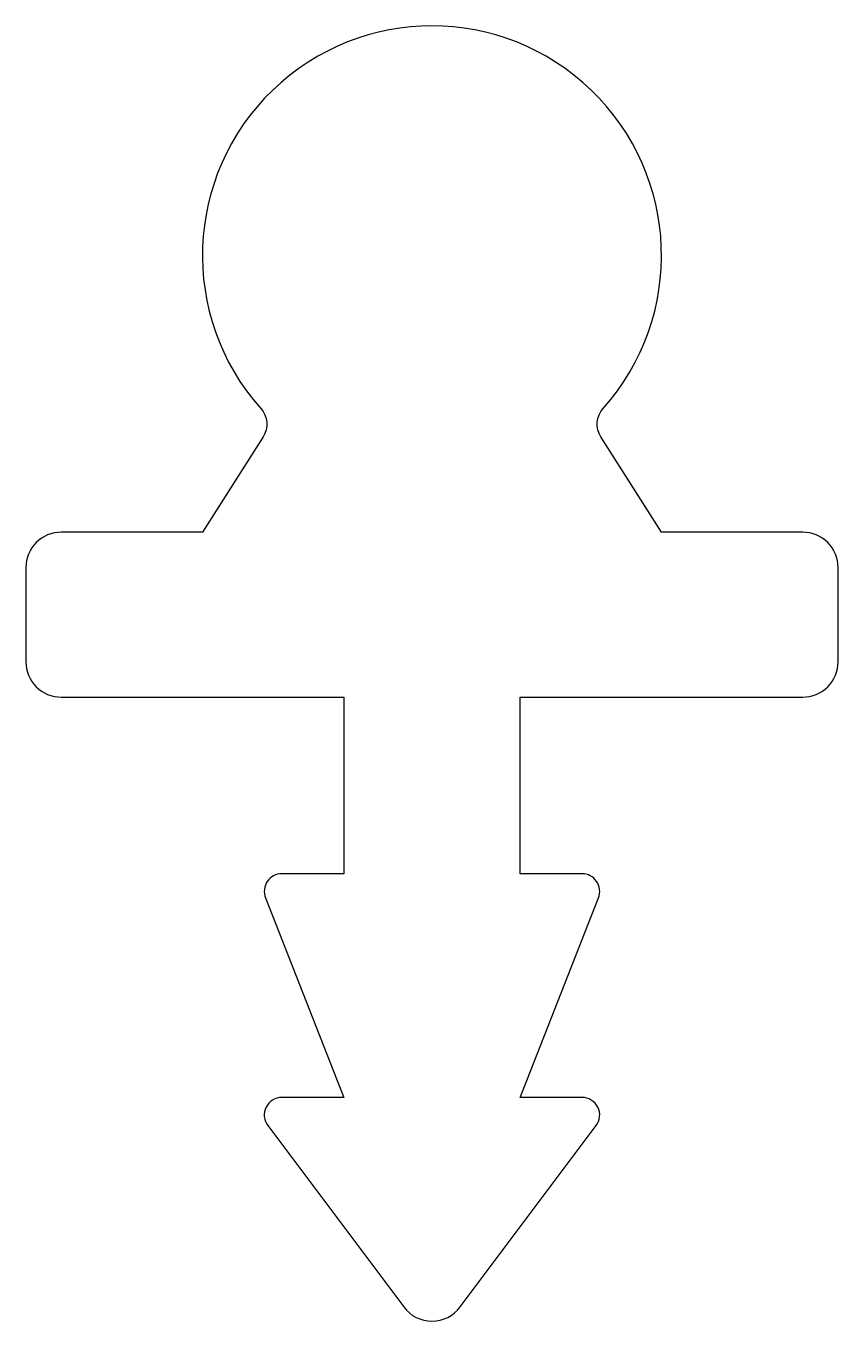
# Model space of a CAD drawing. Extents: x 947.8 to 954.7, y 5.4 to 16.4.
import ezdxf

# ---------------------------------------------------------------- set-up
doc = ezdxf.new("R2010")
doc.units = 0
doc.header["$LTSCALE"] = 15
doc.layers.get('0').update_dxf_attribs({"linetype": 'CONTINUOUS'})

msp = doc.modelspace()

# ---------------------------------------------------------------- linework, layer by layer
at = {"ltscale": 0.05}
msp.add_lwpolyline([(949.322, 12.116), (948.122, 12.116, 0.414214), (947.822, 11.816), (947.822, 11.016, 0.414214), (948.122, 10.716), (950.522, 10.716), (950.522, 9.216), (949.997, 9.216, 0.528403), (949.858, 9.011), (950.522, 7.316), (949.997, 7.316, 0.618034), (949.877, 7.076), (951.032, 5.536, 0.5), (951.512, 5.536), (952.667, 7.076, 0.618034), (952.547, 7.316), (952.022, 7.316), (952.687, 9.011, 0.528403), (952.547, 9.216), (952.022, 9.216), (952.022, 10.716), (954.422, 10.716, 0.414214), (954.722, 11.016), (954.722, 11.816, 0.414214), (954.422, 12.116), (953.222, 12.116), (952.707, 12.926, -0.335821), (952.726, 13.167, 2.234573), (949.818, 13.167, -0.335821), (949.838, 12.926)], format="xyb", close=True, dxfattribs=at)

doc.saveas('drawing.dxf')
